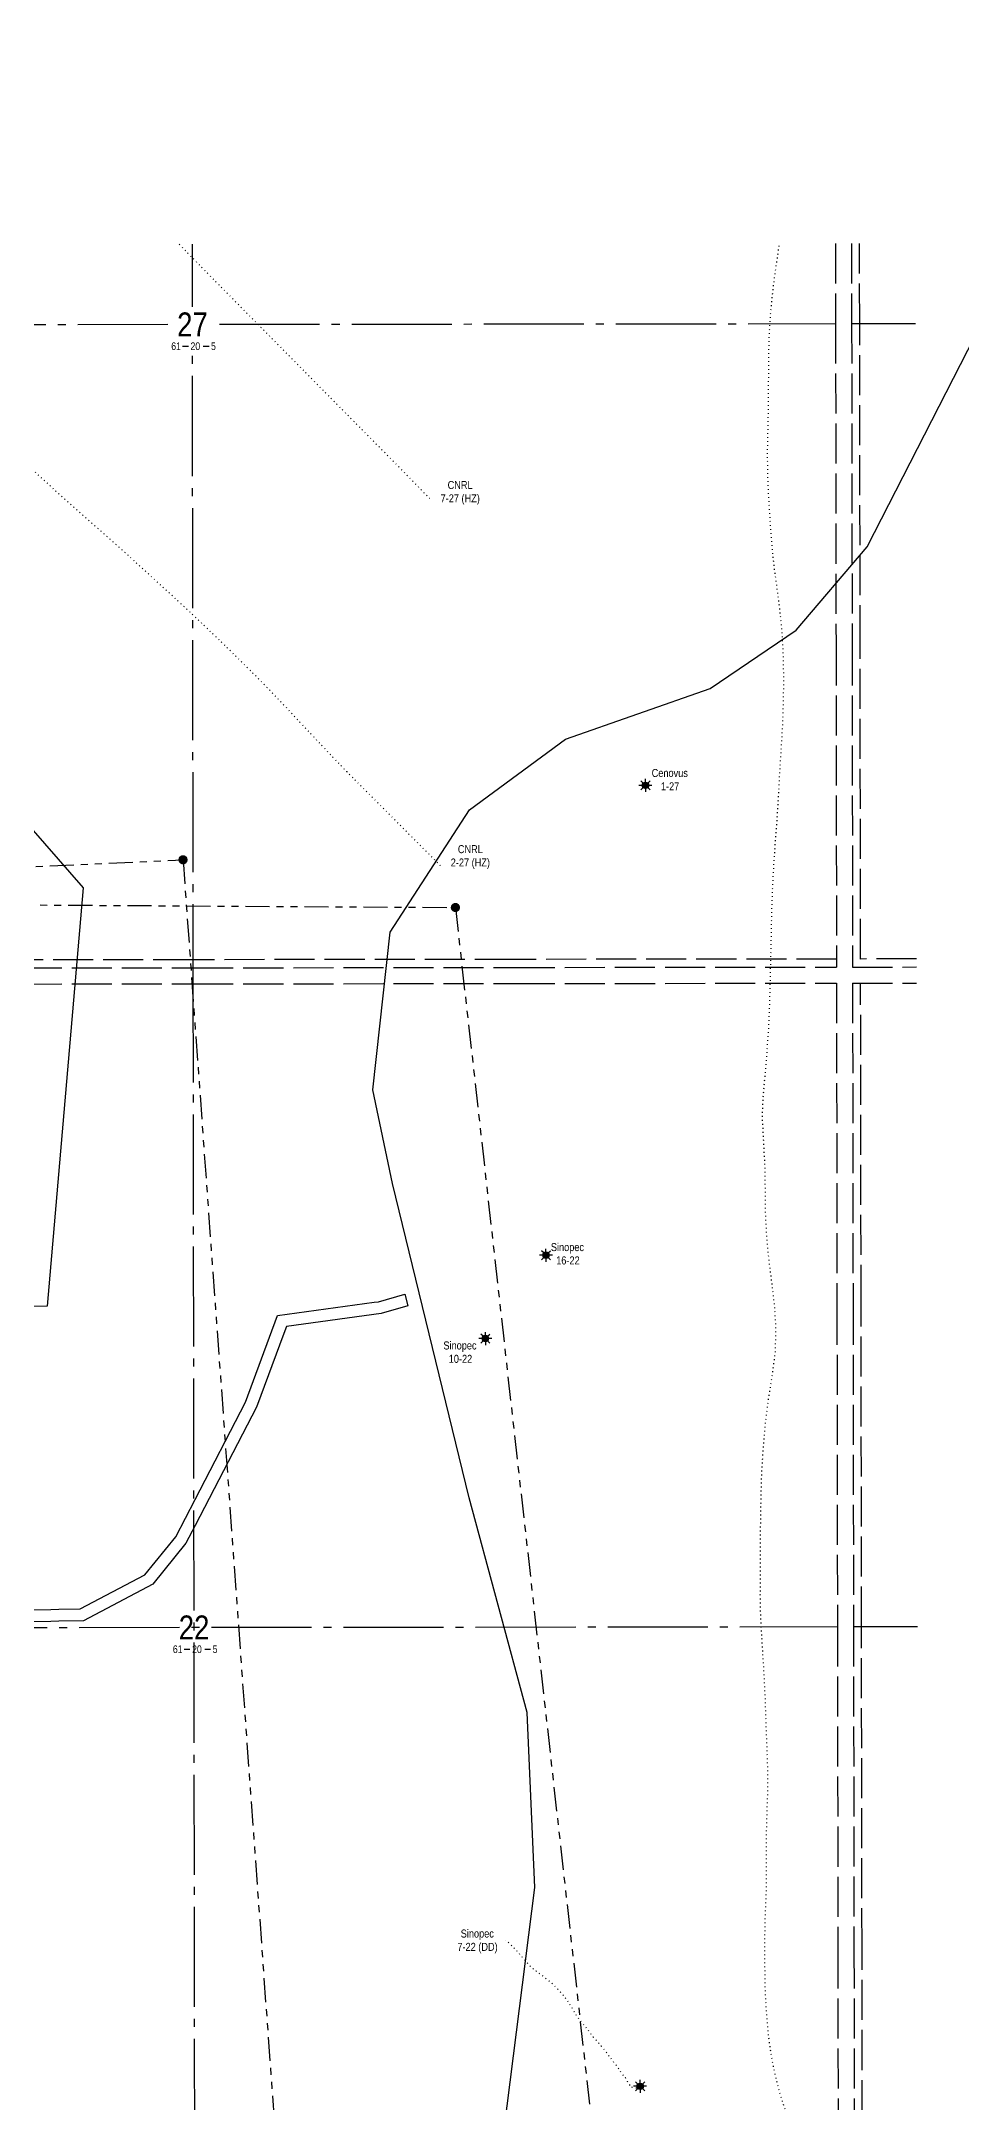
# Model space of a CAD drawing. Extents: x 493830 to 508605, y 6011694 to 6019262.
# Drawn here: x 505416 to 506566, y 6015242 to 6017818 of the extents above; entities that cross this region are included whole.
import ezdxf
from ezdxf.enums import TextEntityAlignment as Align

# ---------------------------------------------------------------- set-up
doc = ezdxf.new("R2010")
doc.units = 0
doc.header["$LTSCALE"] = 5
for name, pattern in [('foc-DOT', [1, 0.2, -0.8]), ('foc-DRILLPATH', [14.75, 6, -1.75, 1.75, -1.75, 1.75, -1.75]), ('foc-QUARTERLINE', [33, 25, -3, 2, -3]), ('foc-UNSURVEYED', [12.5, 10, -2.5])]:
    doc.linetypes.add(name, pattern=pattern)
for name, color, linetype in [('10', 1, 'Continuous'), ('37', 37, 'Continuous'), ('9', 3, 'Continuous'), ('AS-DRILL-T', 8, 'Continuous'), ('DETAIL-HZ-Existing', 8, 'foc-DOT'), ('F-RW', 190, 'Continuous'), ('F-WS-S', 8, 'Continuous'), ('L-MON', 1, 'Continuous'), ('L-SECLBL', 7, 'Continuous'), ('L-SECQ', 8, 'foc-QUARTERLINE'), ('L-USEC', 7, 'foc-UNSURVEYED'), ('P-PDRILLPATH', 12, 'foc-DRILLPATH'), ('WETLAND', 143, 'Continuous')]:
    doc.layers.add(name, color=color, linetype=linetype)
doc.styles.add('80L', font='ARIALN.TTF', dxfattribs={"height": 10})
doc.styles.add('SIMPLEX', font='ARIALN.TTF')

# ---------------------------------------------------------------- blocks, each defined once
blk = doc.blocks.new('L-SECLBL')
at = {"layer": '9', "color": 7}
for p, q in [((-5.1, -27.8), (-12.3, -27.8)), ((20.7, -27.8), (13.5, -27.8))]:
    blk.add_line(p, q, dxfattribs=at)
at = {"layer": '10', "color": 2, "style": 'SIMPLEX'}
blk.add_attdef('SEC', text='', height=30, dxfattribs=at).set_placement((0, 0), align=Align.MIDDLE)
at = {"layer": '10', "color": 5, "style": '80L'}
blk.add_attdef('TWP', text='', height=9.5, dxfattribs=at).set_placement((-14.4, -27.4), align=Align.MIDDLE_RIGHT)
blk.add_attdef('RGE', text='', height=9.5, dxfattribs=at).set_placement((3.6, -27.4), align=Align.MIDDLE_CENTER)
blk.add_attdef('MER', text='', height=9.5, dxfattribs=at).set_placement((23.2, -27.4), align=Align.MIDDLE_LEFT)
blk = doc.blocks.new('plbh')
at = {"layer": 'L-MON'}
h = blk.add_hatch(color=255, dxfattribs=at)
h.dxf.hatch_style = 1
edge = h.paths.add_edge_path()
edge.add_arc((0, 0), 1.16, 0, 360)
h = blk.add_hatch(color=256, dxfattribs=at)
h.dxf.hatch_style = 1
h.paths.add_polyline_path([(-0.96, 0, 1), (0.96, 0, 1)])
h.paths.add_polyline_path([(0.91, 0, -1), (-0.91, 0, -1)], flags=16)
h.paths.add_polyline_path([(0.45, 0, -1), (-0.45, 0, -1)], flags=0)
h = blk.add_hatch(color=256, dxfattribs=at)
h.dxf.hatch_style = 1
h.paths.add_polyline_path([(-0.45, 0, 1), (0.45, 0, 1)])
h.paths.add_polyline_path([(0.4, 0, -1), (-0.4, 0, -1)], flags=16)
at = {"layer": 'L-MON', "color": 240}
for radius in [0.96, 0.91, 0.45, 0.4]:
    blk.add_circle((0, 0), radius, dxfattribs=at)
blk = doc.blocks.new('GAS')
h = blk.add_hatch(color=255)
h.dxf.hatch_style = 1
edge = h.paths.add_edge_path()
edge.add_arc((0, 0), 0.9, 0, 360)
for p, q in [((-0.81, 0), (-1.62, 0)), ((-0.57, 0.57), (-1.14, 1.14)), ((0, 0.81), (0, 1.62)), ((0.57, 0.57), (1.14, 1.14)), ((1.62, 0), (0.81, 0)), ((-0.57, -0.57), (-1.14, -1.14)), ((0, -0.81), (0, -1.62)), ((1.14, -1.14), (0.57, -0.57))]:
    blk.add_line(p, q)
blk.add_circle((0, 0), 0.8)

msp = doc.modelspace()

# ---------------------------------------------------------------- linework, layer by layer
at = {"layer": '37', "color": 7, "linetype": 'Continuous', "flags": 128}
msp.add_lwpolyline([(505959.945, 6014935.379), (506032.734, 6015510.618), (506023.27, 6015729.396), (505950.481, 6015997.481), (505854.726, 6016390.389), (505830.464, 6016507.592), (505852.03, 6016704.278), (505951, 6016857.146), (506070.868, 6016945.729), (506251.513, 6017009.004), (506359.024, 6017082.064), (506447.659, 6017185.834), (506609.001, 6017501.665), (506929.561, 6017901.672)], dxfattribs=at)
at = {"layer": 'DETAIL-HZ-Existing', "flags": 128}
for points in [[(505134.118, 6017563.61), (505149.047, 6017547.319), (505167.644, 6017526.994), (505205.548, 6017486.646), (505243.672, 6017446.838), (505262.649, 6017426.754), (505281.426, 6017406.66), (505300.303, 6017386.516), (505319.289, 6017366.532), (505338.606, 6017346.798), (505358.222, 6017327.364), (505377.968, 6017308.201), (505398.044, 6017289.188), (505438.746, 6017251.772), (505459.361, 6017233.37), (505480.067, 6017215.117), (505500.822, 6017196.794), (505522.809, 6017177.103), (505584.016, 6017121.164), (505604.322, 6017102.292), (505624.298, 6017083.278), (505644.244, 6017064.105), (505683.597, 6017025.248), (505702.803, 6017005.584), (505721.83, 6016985.58), (505740.527, 6016965.426), (505778.491, 6016925.148), (505797.657, 6016905.324), (505816.924, 6016885.72), (505836.45, 6016866.207), (505856.037, 6016846.573), (505875.493, 6016826.97), (505915.177, 6016787.163)], [(505588.601, 6017564.079), (505601.809, 6017550.493), (505621.136, 6017530.649), (505699.123, 6017451.695), (505737.936, 6017412.397), (505776.709, 6017373.05), (505854.415, 6017294.466), (505873.611, 6017274.882), (505900.985, 6017246.735)], [(506511.361, 6015185.331), (506511.058, 6015185.181), (506506.241, 6015182.874), (506501.514, 6015180.787), (506496.757, 6015178.74), (506492.23, 6015176.864), (506488.132, 6015175.208), (506483.685, 6015173.531), (506478.037, 6015171.703), (506471.33, 6015169.693), (506464.014, 6015167.542), (506456.327, 6015165.391), (506447.779, 6015163.779), (506434.961, 6015162.59), (506422.301, 6015162.492), (506416.61, 6015163.113), (506411.188, 6015164.545), (506408.937, 6015165.422), (506401.282, 6015168.721), (506398.76, 6015169.807), (506390.906, 6015172.856), (506388.745, 6015173.603), (506386.664, 6015174.29), (506384.693, 6015175.057), (506382.801, 6015176.004), (506380.91, 6015177.061), (506379.018, 6015178.228), (506377.186, 6015179.546), (506375.424, 6015180.953), (506372.78, 6015183.379), (506370.066, 6015186.235), (506367.241, 6015189.581), (506364.756, 6015192.978), (506361.8, 6015197.443), (506359.153, 6015201.889), (506357.358, 6015205.247), (506355.533, 6015208.964), (506353.697, 6015212.991), (506351.821, 6015217.289), (506349.874, 6015221.826), (506347.877, 6015226.663), (506345.809, 6015232), (506343.711, 6015237.907), (506341.641, 6015244.314), (506339.532, 6015251.061), (506337.451, 6015258.128), (506335.541, 6015265.525), (506333.759, 6015273.142), (506332.008, 6015281.05), (506330.296, 6015289.137), (506328.654, 6015297.435), (506327.211, 6015306.013), (506325.969, 6015314.751), (506324.866, 6015323.649), (506323.922, 6015332.698), (506323.079, 6015341.857), (506322.336, 6015351.116), (506321.682, 6015360.475), (506321.118, 6015369.954), (506321.005, 6015372.044), (506320.664, 6015379.453), (506320.37, 6015388.943), (506320.216, 6015398.503), (506320.092, 6015408.083), (506319.988, 6015417.662), (506319.974, 6015427.262), (506319.982, 6015435.883), (506320.004, 6015448.013), (506320.11, 6015457.673), (506320.336, 6015467.303), (506320.662, 6015476.984), (506321.018, 6015486.624), (506321.414, 6015496.215), (506321.78, 6015505.845), (506321.956, 6015515.485), (506321.974, 6015544.386), (506321.951, 6015573.355), (506322.639, 6015602.237), (506323.647, 6015631.108), (506323.585, 6015660.088), (506322.502, 6015689.076), (506321.45, 6015717.945), (506320.498, 6015746.863), (506319.086, 6015775.662), (506317.344, 6015804.579), (506315.532, 6015833.516), (506314.811, 6015847.405), (506314.359, 6015862.465), (506314.238, 6015876.965), (506314.407, 6015891.335), (506314.645, 6015920.315), (506314.513, 6015949.285), (506314.8, 6015978.215), (506315.428, 6016007.226), (506315.722, 6016018.367), (506316.516, 6016036.168), (506317.415, 6016050.639), (506318.514, 6016065.031), (506321.092, 6016093.855), (506324.71, 6016122.54), (506329.388, 6016151.067), (506333.006, 6016179.762), (506333.824, 6016208.653), (506332.082, 6016237.521), (506328.77, 6016266.296), (506325.108, 6016295.031), (506322.326, 6016323.877), (506320.874, 6016352.805), (506320.552, 6016381.774), (506320.199, 6016410.744), (506318.647, 6016439.582), (506317.155, 6016468.489), (506317.144, 6016482.999), (506317.833, 6016497.37), (506319.042, 6016511.832), (506320.301, 6016526.174), (506321.51, 6016540.626), (506322.739, 6016555.078), (506324.727, 6016583.871), (506325.984, 6016612.722), (506326.762, 6016641.644), (506327.39, 6016670.554), (506328.008, 6016699.546), (506328.586, 6016728.456), (506329.573, 6016757.378), (506331.091, 6016786.27), (506332.999, 6016815.153), (506335.207, 6016843.976), (506337.005, 6016872.889), (506338.483, 6016901.801), (506340.3, 6016930.724), (506342.058, 6016959.646), (506343.116, 6016988.558), (506343.534, 6017017.538), (506343.242, 6017046.458), (506341.759, 6017075.396), (506339.067, 6017104.262), (506335.435, 6017132.967), (506331.573, 6017161.661), (506329.952, 6017176.069), (506328.721, 6017190.497), (506327.66, 6017204.955), (506326.639, 6017219.314), (506324.797, 6017248.191), (506323.505, 6017277.13), (506323.323, 6017306.059), (506323.921, 6017334.97), (506324.498, 6017363.881), (506324.646, 6017392.841), (506324.784, 6017421.812), (506325.482, 6017450.713), (506327.28, 6017479.515), (506330.278, 6017508.27), (506332.057, 6017522.662), (506334.116, 6017536.975), (506336.185, 6017551.328), (506338.137, 6017564.853)], [(506164.109, 6015262.094), (506162.001, 6015260.731), (506160.302, 6015259.909), (506158.962, 6015259.797), (506157.532, 6015260.155), (506156.212, 6015260.464), (506154.661, 6015260.671), (506153.391, 6015261.02), (506152.571, 6015260.989), (506152.401, 6015260.978), (506152.351, 6015260.988), (506152.331, 6015261.008), (506152.291, 6015261.088), (506152.17, 6015261.428), (506151.949, 6015262.048), (506151.608, 6015262.887), (506151.137, 6015263.827), (506150.526, 6015264.816), (506149.884, 6015265.805), (506149.213, 6015266.884), (506148.511, 6015268.073), (506147.7, 6015269.442), (506146.767, 6015270.941), (506145.665, 6015272.589), (506144.333, 6015274.248), (506142.921, 6015275.966), (506141.618, 6015277.764), (506140.366, 6015279.592), (506139.153, 6015281.411), (506137.891, 6015283.299), (506136.668, 6015285.157), (506135.326, 6015287.066), (506133.773, 6015289.114), (506132.09, 6015291.211), (506130.287, 6015293.489), (506126.561, 6015298.424), (506124.657, 6015301.011), (506122.714, 6015303.649), (506120.75, 6015306.206), (506118.406, 6015309.093), (506115.972, 6015311.98), (506113.549, 6015314.776), (506111.105, 6015317.513), (506108.551, 6015320.38), (506106.047, 6015323.296), (506103.523, 6015326.443), (506101.209, 6015329.55), (506098.895, 6015332.727), (506096.47, 6015335.854), (506093.786, 6015339), (506091.052, 6015342.176), (506088.518, 6015345.323), (506086.263, 6015348.44), (506084.169, 6015351.607), (506082.075, 6015354.974), (506079.94, 6015358.591), (506077.635, 6015362.438), (506075.079, 6015366.395), (506072.414, 6015370.221), (506069.519, 6015374.107), (506066.604, 6015377.724), (506063.64, 6015381.09), (506060.565, 6015384.305), (506057.381, 6015387.511), (506054.107, 6015390.667), (506050.723, 6015393.572), (506047.339, 6015396.258), (506043.896, 6015398.873), (506040.532, 6015401.389), (506037.389, 6015403.724), (506034.396, 6015405.84), (506031.333, 6015408.066), (506028.61, 6015410.353), (506025.997, 6015413.019), (506023.563, 6015415.876), (506021.189, 6015418.743), (506018.795, 6015421.569), (506016.502, 6015424.216), (506014.198, 6015426.843), (506011.955, 6015429.35), (506009.922, 6015431.578), (506009.702, 6015431.827), (506000.269, 6015441.355), (505996.414, 6015444.819)]]:
    msp.add_lwpolyline(points, dxfattribs=at)
at = {"layer": 'F-RW'}
msp.add_lwpolyline([(505403.108, 6015857.758), (505428.09, 6015858.151), (505438.084, 6015858.309), (505465.007, 6015858.732), (505545.745, 6015901.308), (505584.196, 6015949.008), (505608.376, 6015995.657), (505671.262, 6016116.977), (505711.434, 6016225.464), (505832.154, 6016241.875), (505837.524, 6016242.602), (505870.414, 6016252.078), (505874.152, 6016237.554), (505840.627, 6016227.895), (505722.368, 6016211.821), (505719.131, 6016203.078), (505684.998, 6016110.9), (505608.416, 6015963.157), (505596.813, 6015940.771), (505555.476, 6015889.49), (505555.476, 6015889.49), (505468.83, 6015843.797), (505438.296, 6015843.319), (505428.301, 6015843.161), (505403.318, 6015842.769)], dxfattribs=at)
at = {"layer": 'L-SECQ', "flags": 128}
for points in [[(505605.056, 6017485.809), (505604.959, 6017564.096)], [(504802.022, 6017463.321), (505574.498, 6017464.118)], [(505638.928, 6017464.184), (506408.176, 6017464.978)], [(506428.282, 6017464.999), (506508.122, 6017465.081)], [(505606.142, 6016614.52), (505605.129, 6017427.729)], [(505608.115, 6015031.56), (505606.11, 6016639.859)], [(504803.759, 6015834.884), (506410.488, 6015836.6)], [(506430.594, 6015836.621), (506510.435, 6015836.707)]]:
    msp.add_lwpolyline(points, dxfattribs=at)
at = {"layer": 'L-USEC'}
for p, q in [((506408.034, 6017564.925), (506408.176, 6017464.978)), ((506428.14, 6017564.945), (506428.282, 6017465.007)), ((506438.334, 6017465.011), (506438.192, 6017564.956)), ((506408.176, 6017464.978), (506408.747, 6017062.906)), ((506428.282, 6017465.007), (506428.854, 6017062.934)), ((506438.905, 6017062.938), (506438.334, 6017465.011)), ((506408.747, 6017062.906), (506409.318, 6016660.844)), ((506428.854, 6017062.934), (506429.424, 6016660.866)), ((506439.461, 6016670.928), (506438.905, 6017062.938)), ((505606.073, 6016670.018), (505204.463, 6016669.613)), ((506007.687, 6016670.457), (505606.073, 6016670.018)), ((505606.088, 6016659.965), (506007.706, 6016660.405)), ((506409.303, 6016670.896), (506007.687, 6016670.457)), ((506007.706, 6016660.405), (506409.318, 6016660.844)), ((506429.424, 6016660.866), (506509.265, 6016660.953)), ((506509.25, 6016671.004), (506439.461, 6016670.928)), ((505204.477, 6016659.561), (505606.09, 6016659.965)), ((505204.497, 6016639.454), (505606.11, 6016639.859)), ((505606.11, 6016639.859), (506007.728, 6016640.298)), ((506007.728, 6016640.298), (506409.346, 6016640.737)), ((506409.346, 6016640.737), (506409.917, 6016238.668)), ((506429.452, 6016640.76), (506509.293, 6016640.847)), ((506429.452, 6016640.76), (506430.023, 6016238.697)), ((506440.075, 6016238.703), (506439.504, 6016640.771)), ((506409.917, 6016238.668), (506410.488, 6015836.6)), ((506430.023, 6016238.697), (506430.594, 6015836.628)), ((506440.646, 6015836.633), (506440.075, 6016238.703)), ((506410.488, 6015836.6), (506411.059, 6015434.533)), ((506430.594, 6015836.628), (506431.166, 6015434.561)), ((506441.219, 6015434.567), (506440.646, 6015836.633)), ((506411.059, 6015434.533), (506411.632, 6015032.465)), ((506431.166, 6015434.561), (506431.738, 6015032.494)), ((506441.79, 6015032.5), (506441.219, 6015434.567))]:
    msp.add_line(p, q, dxfattribs=at)
at = {"layer": 'P-PDRILLPATH'}
for p, q in [((504469.319, 6016744.026), (505593.318, 6016794.88)), ((505593.318, 6016794.88), (505829.073, 6013533.456)), ((504491.332, 6016744.077), (505933.466, 6016735.283)), ((505933.465, 6016735.283), (506291.825, 6013533.993))]:
    msp.add_line(p, q, dxfattribs=at)
at = {"layer": 'WETLAND'}
msp.add_lwpolyline([(505274.942, 6016981.328), (505468.479, 6016759.882), (505423.819, 6016236.949), (505176.74, 6016236.044)], dxfattribs=at)

# ---------------------------------------------------------------- block references
at = {"layer": 'F-WS-S', "xscale": 4.999999999999975, "yscale": 4.999999999999975, "zscale": 4.999999999999975}
for p in [(506170.779, 6016887.923), (506046.537, 6016300.717), (505970.848, 6016196.585), (506164.109, 6015262.094)]:
    msp.add_blockref('GAS', p, dxfattribs=at)
at = {"layer": 'L-MON'}
for p, xscale, yscale, zscale in [((505593.318, 6016794.88), 4.99733024999997, 4.99733024999997, 4.99733024999997), ((505933.466, 6016735.283), 4.997330249999968, 4.997330249999968, 4.997330249999968)]:
    msp.add_blockref('plbh', p, dxfattribs=dict(at, xscale=xscale, yscale=yscale, zscale=zscale))
at = {"layer": 'L-SECLBL'}
for p, values in [((505605.083, 6017464.149), {'SEC': '27', 'TWP': '61', 'RGE': '20', 'MER': '5'}), ((505607.113, 6015835.742), {'SEC': '22', 'TWP': '61', 'RGE': '20', 'MER': '5'})]:
    msp.add_blockref('L-SECLBL', p, dxfattribs=at).add_auto_attribs(values)

# ---------------------------------------------------------------- texts
at = {"layer": 'AS-DRILL-T', "char_height": 10, "attachment_point": 1, "style": '80L'}
for s, width, insert in [('\\pi9.10866;CNRL\\P\\pi0.31603;7-27 (HZ)', 48.41514, (505914.658, 6017268.305)), ('\\pi9.43267;Cenovus\\P\\pi20.96746;1-27', 63.08772, (506169.128, 6016908.403)), ('\\pi9.10866;CNRL\\P\\pi0.21371;2-27 (HZ)', 48.41514, (505927.416, 6016813.22)), ('\\pi11.15846;Sinopec\\P\\pi17.81262;16-22', 63.08772, (506041.519, 6016315.907)), ('\\pi11.15846;Sinopec\\P\\pi17.81262;10-22', 63.08772, (505907.303, 6016192.953))]:
    msp.add_mtext_dynamic_manual_height_columns(s, width=width, gutter_width=50, heights=[0], dxfattribs=dict(at, insert=insert))
at = {"layer": 'F-WS-S', "insert": (505935.408, 6015458.05), "char_height": 10, "attachment_point": 1, "style": '80L'}
msp.add_mtext_dynamic_manual_height_columns('\\pi4.6806;Sinopec\\P\\pi0.54008;7-22 (DD)', width=50.132, gutter_width=50, heights=[0], dxfattribs=at)

doc.saveas('drawing.dxf')
